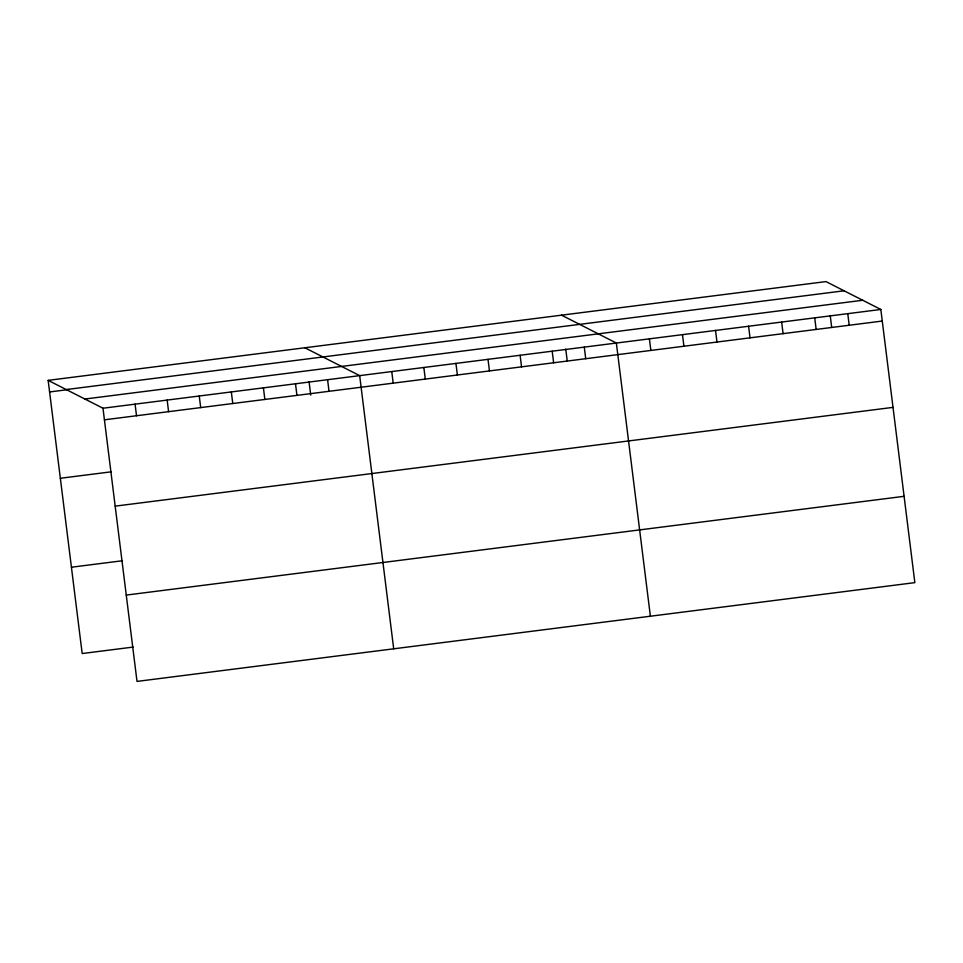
<?xml version="1.0" encoding="UTF-8"?>
<svg xmlns="http://www.w3.org/2000/svg" width="963" height="963" viewBox="0 0 963 963"><rect width="100%" height="100%" fill="white"/><g stroke="black" fill="none" stroke-linecap="round" stroke-linejoin="round"><path stroke-width="1.44" d="M48.15 380.361L825.989 281.593L880.82 309.46L914.85 582.639L137.011 681.407L102.981 408.228L48.15 380.361L82.18 653.54L133.219 647.064M66.242 389.558L844.082 290.79M49.595 391.953L68.554 389.546M84.888 399.031L862.728 300.263M102.981 408.228L880.82 309.46M104.425 419.82L882.264 321.052M60.344 478.274L111.395 471.798M115.187 506.141L893.014 407.373M71.431 567.219L122.47 560.743M126.261 595.086L904.101 496.318M561.525 315.166L616.356 343.033L650.386 616.224M304.838 347.763L359.668 375.63L393.698 648.821M847.765 313.649L849.21 325.241M830.214 315.503L831.695 327.42M814.71 317.85L816.155 329.442M781.643 322.051L783.088 333.643M748.588 326.24L750.033 337.844M715.533 330.441L716.978 342.034M682.478 334.643L683.923 346.235M649.411 338.844L650.856 350.436M584.276 347.113L585.721 358.705M565.75 349.088L567.231 360.993M552.184 351.182L553.629 362.774M520.104 355.263L521.549 366.855M488.012 359.331L489.457 370.924M455.932 363.412L457.377 375.004M423.84 367.481L425.285 379.073M391.76 371.549L393.205 383.154M327.589 379.699L329.033 391.303M309.063 381.685L310.724 395.083M295.497 383.78L296.941 395.372M263.417 387.848L264.861 399.452M231.325 391.929L232.769 403.521M199.245 395.998L200.689 407.59M167.153 400.078L168.597 411.67M135.073 404.147L136.517 415.739"/></g></svg>
